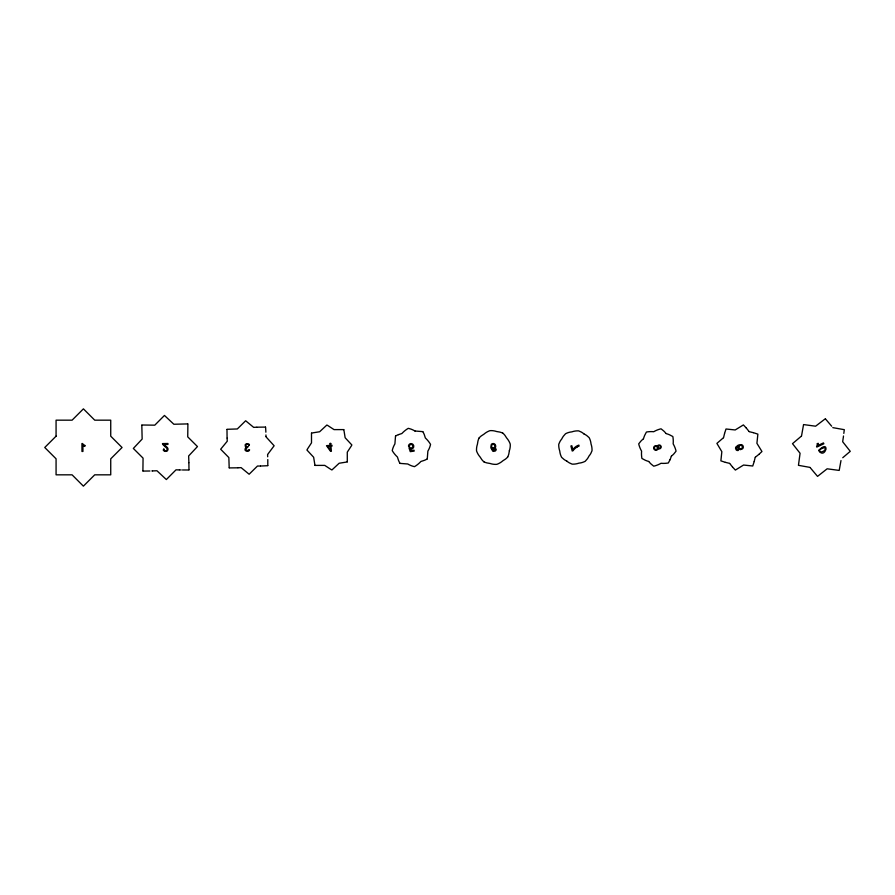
<?xml version="1.0" encoding="UTF-8"?>
<svg xmlns="http://www.w3.org/2000/svg" width="895" height="895" viewBox="0 0 895 895"><rect width="100%" height="100%" fill="white"/><g stroke="black" fill="none" stroke-linecap="round" stroke-linejoin="round"><path stroke-width="1.34" d="M265.949 436.436L265.938 434.948M265.949 436.771L274.127 445.766L267.571 454.537M226.983 429.51L227.084 437.935M267.806 465.489L267.795 459.571M311.494 433.225L311.505 442.857L307.41 449.111A37.131 37.131 0 0 0 306.94 450.04L313.642 457.244L314.939 465.266M347.294 461.775L347.282 452.143L351.377 445.889A37.131 37.131 0 0 0 351.847 444.96L345.146 437.756L343.837 429.622M507.789 456.864A19.724 19.724 0 0 0 508.83 453.866L509.378 450.677M843.817 433.393L844.298 429.678L832.786 427.631M843.381 436.76L843.482 435.999M843.269 437.532L842.676 441.727L850.25 451.337L842.754 457.725M801.506 436.089L803.553 424.577L815.602 426.199L825.324 418.759M840.987 460.556L839.197 470.423L827.148 468.801L817.538 476.375L810.12 467.57M395.512 436.167L394.908 443.898A21.927 21.927 0 0 0 392.234 450.621A28.976 28.976 0 0 0 397.425 457.021L398.51 460.377A26.626 26.626 0 0 0 399.92 463.286M427.273 458.833L427.877 451.102A21.927 21.927 0 0 0 430.551 444.379A28.976 28.976 0 0 0 425.36 437.979L424.308 434.69A27.186 27.186 0 0 0 422.854 431.647M723.552 437.7L724.558 433.493M755.212 457.3L754.194 461.507M724.614 433.292L726.013 428.996L735.198 429.958L743.398 424.924L746.251 427.978M754.138 461.708L752.74 466.004L743.555 465.042L735.366 470.076L732.524 467.011M670.064 459.683L668.341 462.972A27.89 27.89 0 0 1 661.036 463.286A26.816 26.816 0 0 1 653.719 466.183L651.124 464.08A25.563 25.563 0 0 1 648.774 461.518M825.268 449.805L823.937 450.89A12.105 12.105 0 0 1 822.002 451.774L820.771 451.986A1.342 1.342 0 0 1 819.675 449.905M819.753 449.95L821.062 448.887A11.702 11.702 0 0 1 823.008 448.015L824.329 447.813A1.398 1.398 0 0 1 825.335 449.849M758.994 454.28L761.947 451.516L756.913 443.316L757.875 434.142L753.59 432.744M758.859 454.403L755.38 457.2M801.282 436.223L792.5 443.663L800.074 453.273L798.452 465.322L809.975 467.391M723.373 437.8L716.895 443.394L721.84 451.684L720.878 460.858L725.174 462.279M817.359 443.685L818.187 443.282A5.907 5.907 0 0 1 817.952 445.497L823.445 442.913L823.847 443.775L816.811 447.086L816.553 446.538A4.777 4.777 0 0 0 817.269 443.685M398.488 434.623L401.866 433.527A28.976 28.976 0 0 1 408.254 428.347A21.927 21.927 0 0 1 414.989 431.032M738.465 446.135L736.428 447.88L736.798 449.301L738.084 449.581L738.33 450.465L737.301 450.509A1.924 1.924 0 0 1 736.171 449.838L735.6 448.518A2.383 2.383 0 0 1 735.891 447.008L738.017 445.307A12.038 12.038 0 0 1 739.001 444.927L741.228 444.625M493.883 448.63L494.331 448.496A2.092 2.092 0 0 0 495.047 447.992A2.472 2.472 0 0 0 495.338 447.623A2.316 2.316 0 0 0 495.673 446.739L495.64 445.721A2.987 2.987 0 0 0 494.957 444.312L494.834 444.188A2.282 2.282 0 0 0 492.91 443.573L491.948 443.875A2.327 2.327 0 0 0 491.333 444.379L490.84 447.802L492.753 451.147A2.26 2.26 0 0 0 493.525 451.382L495.17 451.046A1.969 1.969 0 0 0 496.087 449.849L496.154 449.01L495.215 449.122A1.891 1.891 0 0 1 495.047 450.006L493.156 450.386L491.948 448.093A2.17 2.17 0 0 0 492.686 448.54M311.516 433.057L319.649 431.748L326.854 425.047A37.131 37.131 0 0 1 327.783 425.517L334.036 429.611L343.669 429.6M347.271 461.943L339.138 463.252L331.933 469.953A37.131 37.131 0 0 1 331.005 469.483L324.751 465.389L315.006 465.4M248.81 445.654C251.64 443.528 243.753 442.41 245.275 446.169C247.266 447.332 242.914 449.726 246.36 451.214C250.253 452.176 250.566 447.534 247.591 450.655C243.798 449.737 247.68 447.388 247.926 446.784M163.998 449.089C160.977 450.409 167.432 453.172 167.936 449.872C168.473 447.802 166.481 446.818 164.781 445.262A3.815 3.815 0 0 1 164.076 444.491M226.994 429.298L237.32 428.962L245.655 420.762L253.677 427.374L256.675 427.206M267.795 465.702L260.613 466.026M408.556 446.113L409.574 446.068M238.07 467.794L241.113 467.626L249.134 474.238L257.469 466.038L260.311 466.038M256.966 427.195L265.39 427.083M237.779 467.817L229.232 467.917M152.788 470.915L156.949 470.748L166.347 479.552L176.024 469.83L179.078 469.92M152.474 470.927L151.848 470.938M414.989 431.01L422.72 431.625M149.957 470.994L142.92 471.083M162.733 443.573L167.936 443.495L167.947 444.423L164.087 444.479M187.637 423.917L173.854 424.252L164.456 415.448L154.779 425.17L141.835 425.002M188.968 469.998L182.457 469.976M181.148 469.953L179.447 469.92M399.998 463.386L407.784 463.99A21.927 21.927 0 0 0 414.508 466.653A28.976 28.976 0 0 0 420.907 461.473L424.297 460.377A27.186 27.186 0 0 0 427.239 458.967M749.182 431.67L753.377 432.688M729.593 463.364L725.386 462.335M825.559 419.017L831.668 426.199M746.285 428.023L749.081 431.502M732.49 466.966L729.705 463.476M410.201 448.585L410.917 450.621L414.027 450.185L414.15 451.102L410.268 451.639L408.959 447.735L409.843 447.5A1.756 1.756 0 0 0 412.595 447.075A1.756 1.756 0 0 0 411.611 444.513A1.756 1.756 0 0 0 409.328 446.046M572.811 449.547L571.815 445.744L570.909 445.99L572.207 451.002L572.945 450.811A12.496 12.496 0 0 1 577.096 447.041M229.187 467.727L228.851 457.569L220.662 449.234L227.263 441.213L227.095 438.214M265.602 427.105L265.871 432.184M267.594 454.906L267.695 456.786M188.89 462.637L188.655 455.947L197.459 446.56L187.737 436.872L187.894 423.928M188.89 462.883L188.979 469.73M142.909 470.826L143.066 458.128L133.344 448.44L142.148 439.053L141.824 425.27M84.846 445.497L84.846 446.437A6.008 6.008 0 0 1 82.911 445.274L82.944 451.438L81.971 451.449L81.937 443.54L82.553 443.528A4.867 4.867 0 0 0 84.88 445.419M648.662 461.451A28.696 28.696 0 0 1 645.194 460.198L641.916 458.453A27.89 27.89 0 0 1 641.592 451.147A26.816 26.816 0 0 1 638.706 443.842L640.798 441.235A25.575 25.575 0 0 1 643.348 438.863M643.471 438.774A28.584 28.584 0 0 1 644.702 435.317L646.425 432.028A27.89 27.89 0 0 1 653.73 431.714A26.816 26.816 0 0 1 661.036 428.817L663.654 430.909A25.575 25.575 0 0 1 666.025 433.471M666.115 433.583A28.584 28.584 0 0 1 669.572 434.825L672.85 436.547A27.89 27.89 0 0 1 673.163 443.853A26.816 26.816 0 0 1 676.061 451.158L673.969 453.765A25.575 25.575 0 0 1 671.418 456.137M671.295 456.226A28.584 28.584 0 0 1 670.064 459.683M566.927 461.16A16.121 16.121 0 0 0 569.433 462.916L572.118 464.125A17.866 17.866 0 0 0 578.92 463.14A16.736 16.736 0 0 0 585.229 461.261L587.31 458.866A17.799 17.799 0 0 0 588.966 456.058A16.166 16.166 0 0 0 590.812 453.452L592.009 450.767A17.866 17.866 0 0 0 591.024 443.965A16.736 16.736 0 0 0 589.145 437.644L586.829 435.63A17.799 17.799 0 0 0 583.943 433.918M566.826 461.093A17.855 17.855 0 0 1 564.018 459.437L561.635 457.345A16.736 16.736 0 0 1 559.755 451.035A17.866 17.866 0 0 1 558.76 444.233L559.957 441.548A16.166 16.166 0 0 1 561.724 439.031A17.799 17.799 0 0 1 563.447 436.133L565.539 433.751A16.736 16.736 0 0 1 571.849 431.871A17.866 17.866 0 0 1 578.651 430.875L581.336 432.072A16.166 16.166 0 0 1 583.853 433.84M484.005 461.909A19.847 19.847 0 0 0 487.014 462.939L490.214 463.498A16.546 16.546 0 0 0 496.826 464.337A18.336 18.336 0 0 0 502.867 460.78L505.496 459.09A17.162 17.162 0 0 0 507.733 456.976M483.915 461.831A17.061 17.061 0 0 1 481.801 459.594L480.1 456.987A18.336 18.336 0 0 1 476.554 450.935A16.546 16.546 0 0 1 477.404 444.323L477.941 441.134A19.724 19.724 0 0 1 478.982 438.136M479.038 438.024A17.162 17.162 0 0 1 481.275 435.91L483.893 434.22A18.336 18.336 0 0 1 489.957 430.663A16.546 16.546 0 0 1 496.557 431.513L499.746 432.061A19.724 19.724 0 0 1 502.755 433.102M502.856 433.146A17.162 17.162 0 0 1 504.97 435.395L506.671 438.013A18.336 18.336 0 0 1 510.228 444.065A16.546 16.546 0 0 1 509.378 450.677M395.545 436.033A27.186 27.186 0 0 1 398.488 434.623M741.25 444.614A2.461 2.461 0 0 1 743.141 446.18L743.286 446.929A2.226 2.226 0 0 1 743.219 447.634A2.461 2.461 0 0 1 742.436 448.898L740.512 449.614A2.293 2.293 0 0 1 739.572 449.435A2.428 2.428 0 0 1 739.169 449.212A2.103 2.103 0 0 1 738.554 448.574M738.207 446.997A2.293 2.293 0 0 1 738.621 445.967M738.453 448.473A2.428 2.428 0 0 1 738.196 447.914M738.308 448.026A2.137 2.137 0 0 1 738.23 447.064M658.205 448.44A2.305 2.305 0 0 1 655.095 450.095A2.305 2.305 0 0 1 653.999 446.739A2.305 2.305 0 0 1 657.489 446.247M657.322 446.314A1.958 1.958 0 0 1 659.995 445.151A1.958 1.958 0 0 1 660.868 447.936A1.958 1.958 0 0 1 658.004 448.507M572.901 449.603A11.288 11.288 0 0 1 578.852 445.117L579.099 446.057A10.393 10.393 0 0 0 577.051 446.974M493.839 448.652A2.316 2.316 0 0 1 492.608 448.563M408.489 446.113A2.584 2.584 0 0 1 412.886 444.312A2.674 2.674 0 0 1 410.1 448.798M246.494 446.773A1.376 1.376 0 0 1 246.662 444.423A1.376 1.376 0 0 1 248.665 445.654M247.77 446.806A1.991 1.991 0 0 1 246.662 446.538M164.904 446.225A5.247 5.247 0 0 1 162.442 443.707M163.774 449.066A1.689 1.689 0 0 0 166.123 450.789A1.689 1.689 0 0 0 166.459 447.892A13.145 13.145 0 0 0 164.781 446.482M818.69 450.465C825.19 460.5 831.041 438.181 818.69 450.375M56.072 436.167L44.75 447.489L56.072 458.811L56.072 474.831L72.081 474.831L83.392 486.153L94.713 474.831L110.734 474.831L110.734 458.833L122.056 447.511L110.734 436.189L110.734 420.169L94.736 420.169L83.414 408.847L72.092 420.169L56.072 420.169L56.072 436.167M330.725 443.417L329.763 443.495L329.919 445.386L326.496 445.665L330.591 451.36L331.385 451.293L330.96 446.191L332.023 446.102L331.944 445.218L330.881 445.307L330.725 443.417M329.986 446.269L327.525 446.471L330.289 449.827L329.986 446.269M739.841 448.518A1.7 1.7 0 0 0 742.391 447.053A1.7 1.7 0 0 0 739.841 445.565A1.7 1.7 0 0 0 739.841 448.518M655.039 449.357A1.6 1.6 0 0 0 657.456 448.003A1.6 1.6 0 0 0 655.073 446.583A1.6 1.6 0 0 0 655.039 449.357M658.608 447.992A1.253 1.253 0 0 0 660.51 446.929A1.253 1.253 0 0 0 658.63 445.822A1.253 1.253 0 0 0 658.608 447.992M492.317 447.567A1.712 1.712 0 0 0 494.924 446.135A1.712 1.712 0 0 0 492.384 444.602A1.712 1.712 0 0 0 492.317 447.567"/></g></svg>
